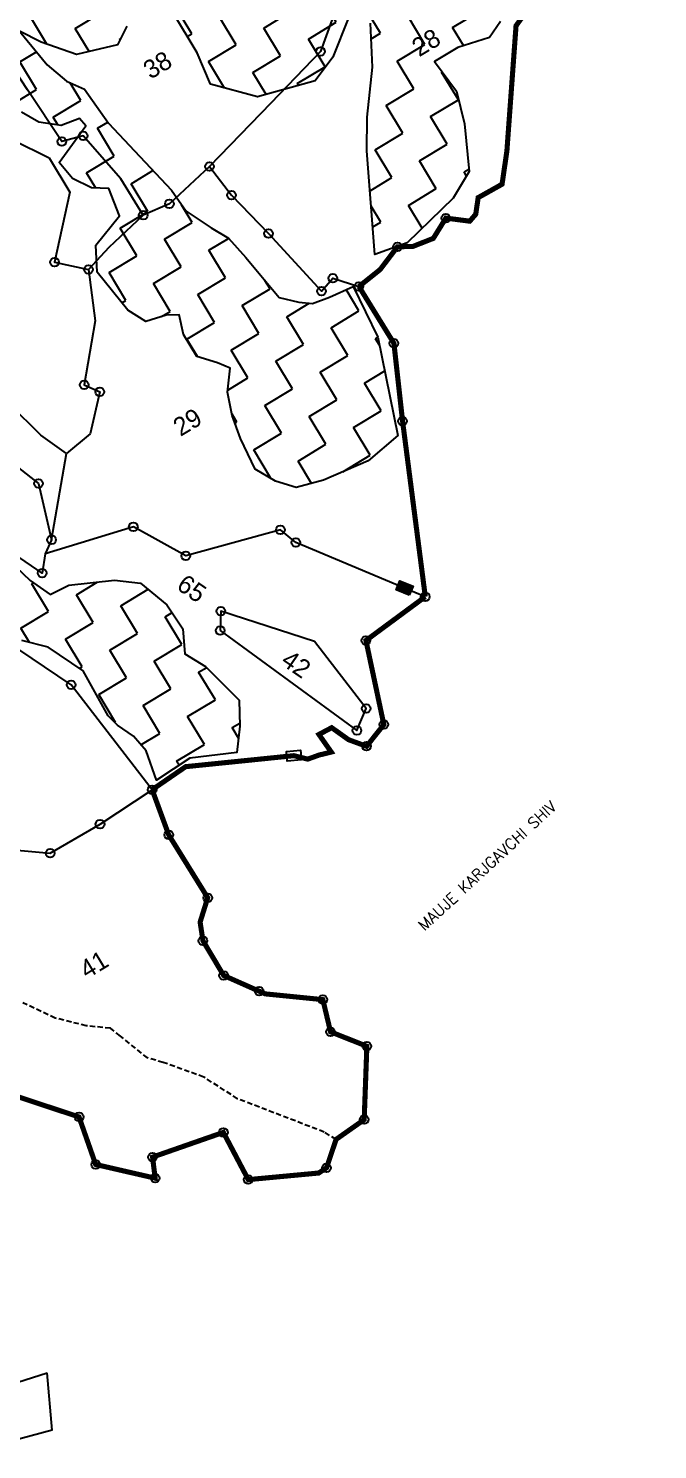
# Model space of a CAD drawing. Header units: metres. Extents: x 302106 to 303882, y 1957822 to 1960135.
# Drawn here: x 303172 to 303784, y 1957871 to 1959252 of the extents above; entities that cross this region are included whole.
import ezdxf

# ---------------------------------------------------------------- set-up
doc = ezdxf.new("R2010")
doc.units = ezdxf.units.M
doc.linetypes.add('DASHED', pattern=[0.75, 0.5, -0.25])
for name, color, linetype in [('LINE_FOOTPATH', 1, 'DASHED'), ('OFF', 1, 'Continuous'), ('POLY_HATCH', 12, 'Continuous'), ('POLY_PARCEL', 6, 'Continuous'), ('POLY_WATER', 4, 'Continuous'), ('SYM_STONE', 1, 'Continuous'), ('TEXT_MAPOUT', 7, 'Continuous'), ('TEXT_PARCEL', 7, 'Continuous'), ('V_BOUND_LINE', 7, 'Continuous')]:
    doc.layers.add(name, color=color, linetype=linetype)
doc.styles.get("Standard").update_dxf_attribs({"font": 'simplex.shx'})
doc.styles.add('TEXT_MAP', font='')
doc.styles.get('TEXT_MAP').set_extended_font_data('Kruti Dev 050')

# ---------------------------------------------------------------- blocks, each defined once
blk = doc.blocks.new('STONE')
blk.add_circle((0, 0), 0.851)
blk = doc.blocks.new('STONESQUARE')
blk.add_lwpolyline([(-0.7, 0.48), (0.7, 0.48), (0.7, -0.48), (-0.7, -0.48)], close=True)
blk = doc.blocks.new('STONESQUAREFILLED')
blk.add_hatch(color=256).paths.add_polyline_path([(0.7, -0.48), (0.7, 0.48), (-0.7, 0.48), (-0.7, -0.48)])
blk.add_lwpolyline([(-0.7, 0.48), (0.7, 0.48), (0.7, -0.48), (-0.7, -0.48)], close=True)

msp = doc.modelspace()

# ---------------------------------------------------------------- hatches: boundary and pattern name
at = {"layer": 'POLY_HATCH'}
h = msp.add_hatch(dxfattribs=at)
h.set_pattern_fill('ZIGZAG', color=256, scale=9.908863, angle=31.0835, style=0)
h.set_pattern_definition([(31.0835, (302963.232, 1957114.97), (10.7007, 43.1861), [31.46064, -31.46064]), (121.0835, (302990.176, 1957131.212), (-43.1861, 10.7007), [31.46064, -31.46064])])
h.paths.add_polyline_path([(303154.9, 1959329.2), (303144, 1959317.1), (303136.2, 1959308.8), (303119.7, 1959297), (303099.1, 1959291.9), (303088.4, 1959294.5), (303071.8, 1959291.8), (303062.8, 1959291.8), (303042.7, 1959279.7), (303000.8, 1959261.7), (302992, 1959258.3), (302970.6, 1959254.5), (302953.2, 1959253.1), (302931.6, 1959252.8), (302918.2, 1959272), (302919, 1959297.9), (302934.7, 1959311), (302962.5, 1959322.3), (302995.1, 1959325.6), (303017.5, 1959333.7), (303049.5, 1959353), (303074.7, 1959353.6), (303101.5, 1959353.4), (303126.8, 1959377.7), (303150.3, 1959399.2), (303165.6, 1959392), (303191.2, 1959412.9), (303213.3, 1959424.4), (303240.6, 1959424.5), (303257.2, 1959427.2), (303279.6, 1959444.4), (303296.4, 1959443.6), (303311.7, 1959445.5), (303352.5, 1959468.3), (303381.9, 1959467.8), (303406.5, 1959466.3), (303423.9, 1959476.8), (303446, 1959497.4), (303470.6, 1959495.8), (303519.5, 1959514.4), (303543.5, 1959510.7), (303562.2, 1959503.8), (303589.8, 1959491.3), (303629.4, 1959467.9), (303645.7, 1959474.1), (303659.6, 1959484.2), (303689.7, 1959491.5), (303748.2, 1959521.3), (303771.2, 1959549.7), (303779.9, 1959571.4), (303775.6, 1959581.5), (303767.1, 1959592.7), (303748.9, 1959592.7), (303734.2, 1959583.8), (303724.1, 1959570.4), (303721.7, 1959565.4), (303707.3, 1959562.1), (303693.1, 1959555.4), (303691.3, 1959534.3), (303648.4, 1959572.1), (303628.7, 1959574.8), (303618, 1959568.3), (303612.1, 1959572), (303610.7, 1959598.5), (303587.1, 1959640.7), (303562.2, 1959672.9), (303536.5, 1959679.3), (303510.6, 1959670.9), (303474.6, 1959649.2), (303459.4, 1959629.1), (303445.6, 1959603.1), (303433.6, 1959595.9), (303421, 1959604.7), (303406.6, 1959610.5), (303390.5, 1959619), (303366.5, 1959622.7), (303347.2, 1959627.5), (303328.8, 1959630.9), (303315.7, 1959628.5), (303292.2, 1959616.1), (303274.3, 1959603.5), (303261.2, 1959592), (303253.5, 1959583.7), (303248.5, 1959558.5), (303230.3, 1959558.8), (303220.1, 1959554.5), (303208.4, 1959543.8), (303199.9, 1959536.8), (303193.7, 1959525.8), (303191.1, 1959515.2), (303185.2, 1959518.9), (303175, 1959523.7), (303158.5, 1959521), (303149.1, 1959515.3), (303156.3, 1959530.6), (303169.9, 1959553.3), (303160.5, 1959584), (303140.9, 1959601.3), (303124.1, 1959611.2), (303098.4, 1959617.5), (303080, 1959611.9), (303067.2, 1959606), (303055.7, 1959600.9), (303048.5, 1959594.7), (303038.1, 1959584.8), (303027.1, 1959572.8), (303026.4, 1959546.8), (303017.8, 1959539.9), (303011.1, 1959563.1), (302983.5, 1959593.8), (302949.6, 1959589.7), (302923.7, 1959581.3), (302908.5, 1959570.3), (302901.5, 1959560.7), (302898.6, 1959562.6), (302885.2, 1959563.6), (302869.2, 1959572.1), (302858.2, 1959587.3), (302844, 1959598.8), (302814.6, 1959608.3), (302780.4, 1959607.7), (302755.6, 1959594.6), (302712.5, 1959590.5), (302693.8, 1959606.4), (302678.5, 1959631.8), (302675, 1959658.8), (302676.6, 1959683.4), (302687.5, 1959713.6), (302694.4, 1959732.3), (302709.6, 1959752.4), (302736.6, 1959746.8), (302739.6, 1959708.6), (302739.1, 1959679.2), (302770.7, 1959641.9), (302841.8, 1959617.5), (302865.3, 1959629.8), (302890.7, 1959636), (302923.1, 1959633.7), (302948.7, 1959627.3), (302983, 1959618.9), (303016.4, 1959620.8), (303050, 1959637.5), (303070.6, 1959651.7), (303096, 1959639.7), (303153.2, 1959641.4), (303205.8, 1959638.6), (303279, 1959659.1), (303294, 1959646.3), (303359.2, 1959643.8), (303418.1, 1959615.6), (303436.8, 1959626.9), (303459.7, 1959646.2), (303493, 1959684.5), (303532.3, 1959719), (303473.3, 1959792.6), (303443.7, 1959796.6), (303410.3, 1959776.4), (303393.7, 1959782.8), (303360, 1959784.3), (303324.5, 1959773.8), (303297.8, 1959757.7), (303278.5, 1959771.6), (303250.2, 1959776.3), (303214.2, 1959754.6), (303177.5, 1959767.1), (303143.6, 1959753.9), (303124.1, 1959734.9), (303116.1, 1959721), (303100.1, 1959720.4), (303092.6, 1959726.8), (303070.7, 1959720.9), (303042.9, 1959709.6), (303018.9, 1959695.1), (303006.8, 1959715.1), (302984.9, 1959718.3), (302962.5, 1959719.3), (302939.2, 1959739.8), (302909.8, 1959749.4), (302856.9, 1959737.5), (302848.8, 1959748.9), (302837.3, 1959780.2), (302815.3, 1959819.6), (302797.4, 1959834.3), (302764.5, 1959843.6), (302752.4, 1959845.4), (302745.5, 1959844.9), (302711, 1959838.6), (302682.2, 1959841.2), (302668, 1959843.6), (302614.5, 1959838.7), (302598.3, 1959814.3), (302590.3, 1959782.2), (302611.8, 1959740.6), (302606.5, 1959719.2), (302604.7, 1959689), (302618.4, 1959648.2), (302596.7, 1959656.9), (302559.3, 1959643.5), (302519.5, 1959615.9), (302510.3, 1959573.9), (302490.5, 1959549.3), (302488.2, 1959517), (302478.7, 1959442.1), (302493.2, 1959409), (302524.5, 1959384.2), (302574.5, 1959388.9), (302590, 1959378.2), (302598.6, 1959367), (302595.7, 1959332.6), (302597.1, 1959306.1), (302605.9, 1959282.4), (302630.9, 1959262.1), (302639.8, 1959238.3), (302658.1, 1959238.6), (302676.6, 1959207.9), (302695.6, 1959179.4), (302717.1, 1959137.8), (302755.3, 1959104.5), (302797.4, 1959049.8), (302833.5, 1959026.1), (302864, 1959029.9), (302892.5, 1959048.9), (302924.3, 1959089.9), (302921.4, 1959055.4), (302917.7, 1959022.3), (302942.8, 1958983.4), (302941.5, 1958955.4), (302962.7, 1958917.2), (302977.8, 1958886.2), (302977.8, 1958859), (302999.5, 1958841.1), (303012.4, 1958819.8), (303029.2, 1958791.8), (303043.7, 1958767.8), (303060.9, 1958754.4), (303074, 1958729.6), (303091.7, 1958718.4), (303115.7, 1958714.8), (303134.2, 1958702.2), (303149.4, 1958686), (303165.8, 1958657.2), (303191.4, 1958650.8), (303225.4, 1958627.7), (303249.8, 1958584.2), (303258.9, 1958575.1), (303274.4, 1958564.4), (303286.8, 1958550), (303296.7, 1958521.5), (303329.3, 1958542.9), (303375, 1958548.6), (303377.8, 1958574), (303377.3, 1958599.2), (303344.6, 1958632.2), (303324.4, 1958644.5), (303322.5, 1958668.8), (303306.7, 1958692), (303281.3, 1958713.1), (303255.9, 1958715.9), (303211.5, 1958711), (303193.4, 1958701.9), (303174.1, 1958715.7), (303152.9, 1958735.7), (303110.4, 1958733.8), (303101.3, 1958751.9), (303082, 1958783.9), (303076.4, 1958802.4), (303038.9, 1958843.4), (303024.7, 1958882.1), (303073.3, 1958904.2), (303071.9, 1958930.6), (303057.7, 1958951.1), (303045.3, 1958974.6), (303048, 1958985.3), (303044.7, 1959008.8), (303038.8, 1959030.7), (303013.4, 1959051.8), (302978.9, 1959036.5), (302982.4, 1959045.8), (302965.2, 1959086.4), (302959.6, 1959104.8), (302982, 1959094.7), (303033, 1959112.7), (303023.9, 1959130.9), (303002.8, 1959141.8), (303036.2, 1959161.9), (303045.3, 1959152.8), (303063.7, 1959131.2), (303094.2, 1959135.1), (303124.7, 1959148), (303153.7, 1959187.3), (303165.5, 1959170.8), (303182.4, 1959160.9), (303204.3, 1959157.8), (303221.9, 1959164.7), (303228.1, 1959157.5), (303202.2, 1959121.9), (303215.3, 1959106.2), (303233.5, 1959097.2), (303250.4, 1959096.4), (303260.8, 1959070), (303237.9, 1959041.6), (303239.3, 1959015.2), (303254, 1958996.8), (303268.8, 1958978.4), (303286.4, 1958967.2), (303306.2, 1958973.6), (303318.7, 1958973.9), (303323, 1958954.7), (303335.9, 1958933.4), (303356, 1958927.3), (303368.3, 1958921.9), (303365.9, 1958898.7), (303370.5, 1958876), (303378.6, 1958853.6), (303392.8, 1958823.9), (303412.6, 1958812.2), (303432.6, 1958806.1), (303459.3, 1958813.1), (303502.6, 1958831.9), (303531.4, 1958856.6), (303512, 1958952.2), (303487.9, 1959001.3), (303464.9, 1958991.1), (303448.6, 1958984.9), (303435.2, 1958986), (303416, 1958990.7), (303383.6, 1959029.4), (303366.7, 1959048.3), (303349.9, 1959058.2), (303325.5, 1959074.4), (303311.3, 1959094.9), (303275.4, 1959133.3), (303250.2, 1959160), (303226.7, 1959193.1), (303209.3, 1959200.8), (303190.5, 1959216.8), (303163.5, 1959249.6), (303184.6, 1959238.7), (303219.1, 1959226.7), (303258.9, 1959236.2), (303268, 1959254.4), (303278.9, 1959275.5), (303271.9, 1959311.3), (303283.1, 1959292.6), (303305.1, 1959280.4), (303344, 1959318.4), (303312.3, 1959268.4), (303336.4, 1959228.3), (303349.3, 1959197.9), (303395.1, 1959185.5), (303451.1, 1959201.1), (303468.2, 1959224.1), (303483.4, 1959262.3), (303535.9, 1959323.1), (303552.5, 1959334.9), (303562.6, 1959321), (303554.4, 1959310.6), (303515.9, 1959283.8), (303504.8, 1959257.1), (303506.7, 1959214.6), (303501.5, 1959165.9), (303501.3, 1959133.1), (303509.2, 1959032.4), (303540.4, 1959043.9), (303585.3, 1959087.3), (303600.7, 1959113), (303596.3, 1959159.5), (303588.3, 1959191), (303567.1, 1959220.1), (303589.8, 1959233.7), (303620.5, 1959243.2), (303631.2, 1959258.7), (303650.6, 1959314), (303712.3, 1959381.4), (303736.4, 1959405), (303721.7, 1959405.2), (303704.6, 1959400.4), (303682.6, 1959412.6), (303683.9, 1959440.7), (303670.8, 1959456.4), (303646, 1959443.3), (303629.9, 1959433.6), (303610.2, 1959418.1), (303592.8, 1959416.7), (303568.5, 1959423.8), (303548.2, 1959424.3), (303529.5, 1959422.1), (303518.5, 1959419.2), (303503, 1959411.7), (303472.1, 1959396.6), (303456.8, 1959394.7), (303443.2, 1959399.2), (303422.1, 1959401), (303414.1, 1959396.2), (303401.3, 1959381.2), (303390, 1959372.7), (303369.5, 1959376.6), (303351.8, 1959378.7), (303308.6, 1959359.9), (303274.8, 1959368.7), (303252.7, 1959357.2), (303220.3, 1959341.3), (303203.2, 1959345.6), (303188, 1959352.8), (303159.4, 1959333.7)])
h.paths.add_polyline_path([(303122.4, 1959484.5), (303096.6, 1959497.1), (303071, 1959498.3), (303060.3, 1959488.5), (303023.8, 1959466.5), (302985.1, 1959456.5), (302969.8, 1959440.6), (302946.5, 1959413.3), (302915.1, 1959415.9), (302854.5, 1959392.6), (302824.4, 1959371.1), (302786.8, 1959315.3), (302785.3, 1959292.9), (302790.8, 1959256.4), (302810.3, 1959210.2), (302834, 1959193), (302855.4, 1959179.4), (302883.4, 1959171.5), (302918.5, 1959171.1), (302864.5, 1959145.1), (302813.6, 1959152.6), (302798, 1959156.4), (302771.9, 1959172.2), (302745.8, 1959212.8), (302713.1, 1959272.6), (302696, 1959311.9), (302670.8, 1959348.2), (302663.5, 1959368.6), (302642.7, 1959397.5), (302614.1, 1959453.2), (302604.1, 1959508.4), (302625.5, 1959519.6), (302656.6, 1959511.9), (302677.8, 1959518.1), (302702.4, 1959504.7), (302751.3, 1959506.1), (302787.6, 1959506.4), (302830.7, 1959492.6), (302852.2, 1959487.3), (302879.4, 1959488.8), (302916.2, 1959499.4), (302951.9, 1959506), (302968, 1959495.9), (302998, 1959495.7), (303025.7, 1959499.2), (303060.3, 1959513.3), (303088.7, 1959515.6), (303116.8, 1959499.4)], flags=16)

# ---------------------------------------------------------------- linework, layer by layer
at = {"layer": 'LINE_FOOTPATH', "ltscale": 10}
msp.add_lwpolyline([(303471.4, 1958172.5), (303459.8, 1958179.6), (303375.6, 1958212), (303342.7, 1958233.1), (303303.3, 1958247.3), (303288, 1958251.6), (303261.7, 1958272.9), (303252, 1958280.5), (303228.6, 1958282.9), (303198.3, 1958290.4), (303167, 1958305.3)], dxfattribs=at)
at = {"layer": 'OFF'}
msp.add_lwpolyline([(303195.3, 1957890), (303190.4, 1957945.6)], dxfattribs=at)
at = {"layer": 'POLY_HATCH'}
for points in [[(303483.4, 1959262.3), (303468.2, 1959224.1), (303451.1, 1959201.1), (303395.1, 1959185.5), (303349.3, 1959197.9), (303336.4, 1959228.3), (303312.3, 1959268.4)], [(303631.2, 1959258.7), (303620.5, 1959243.2), (303589.8, 1959233.7), (303567.1, 1959220.1), (303588.3, 1959191), (303596.3, 1959159.5), (303600.7, 1959113), (303585.3, 1959087.3), (303540.4, 1959043.9), (303509.2, 1959032.4), (303501.3, 1959133.1), (303501.5, 1959165.9), (303506.7, 1959214.6), (303504.8, 1959257.1)], [(303268, 1959254.4), (303258.9, 1959236.2), (303219.1, 1959226.7), (303184.6, 1959238.7), (303163.5, 1959249.6), (303190.5, 1959216.8), (303209.3, 1959200.8), (303226.7, 1959193.1), (303250.2, 1959160), (303275.4, 1959133.3), (303311.3, 1959094.9), (303325.5, 1959074.4), (303349.9, 1959058.2), (303366.7, 1959048.3), (303383.6, 1959029.4), (303416, 1958990.7), (303435.2, 1958986), (303448.6, 1958984.9), (303464.9, 1958991.1), (303487.9, 1959001.3), (303512, 1958952.2), (303531.4, 1958856.6), (303502.6, 1958831.9), (303459.3, 1958813.1), (303432.6, 1958806.1), (303412.6, 1958812.2), (303392.8, 1958823.9), (303378.6, 1958853.6), (303370.5, 1958876), (303365.9, 1958898.7), (303368.3, 1958921.9), (303356, 1958927.3), (303335.9, 1958933.4), (303323, 1958954.7), (303318.7, 1958973.9), (303306.2, 1958973.6), (303286.4, 1958967.2), (303268.8, 1958978.4), (303254, 1958996.8), (303239.3, 1959015.2), (303237.9, 1959041.6), (303260.8, 1959070), (303250.4, 1959096.4), (303233.5, 1959097.2), (303215.3, 1959106.2), (303202.2, 1959121.9), (303228.1, 1959157.5), (303221.9, 1959164.7), (303204.3, 1959157.8), (303182.4, 1959160.9), (303165.5, 1959170.8)], [(303152.9, 1958735.7), (303174.1, 1958715.7), (303193.4, 1958701.9), (303211.5, 1958711), (303255.9, 1958715.9), (303281.3, 1958713.1), (303306.7, 1958692), (303322.5, 1958668.8), (303324.4, 1958644.5), (303344.6, 1958632.2), (303377.3, 1958599.2), (303377.8, 1958574), (303375, 1958548.6), (303329.3, 1958542.9), (303296.7, 1958521.5), (303286.8, 1958550), (303274.4, 1958564.4), (303258.9, 1958575.1), (303249.8, 1958584.2), (303225.4, 1958627.7), (303191.4, 1958650.8), (303165.8, 1958657.2)]]:
    msp.add_lwpolyline(points, dxfattribs=at)
at = {"layer": 'POLY_PARCEL'}
for points in [[(303564.6, 1959452.5), (303564.1, 1959425), (303525.2, 1959405), (303512.4, 1959354.8), (303485.5, 1959326.6), (303467.2, 1959260.3), (303456.2, 1959229.8), (303407.8, 1959179.4), (303348.3, 1959118)], [(303284, 1959070.7), (303262.2, 1959106.1), (303225.6, 1959147.8), (303204.8, 1959142.1), (303171.4, 1959192.5), (303140.2, 1959239.3), (303145.5, 1959259.4), (303126.1, 1959306.4), (303115, 1959331.2)], [(303209.4, 1958839), (303184.3, 1958856.8), (303154.3, 1958886.8), (303158.3, 1958902.7), (303096.1, 1959008.7), (303083.7, 1959081.1), (303123.2, 1959127.7), (303157.3, 1959144), (303192.4, 1959126.4), (303212.6, 1959093), (303197.8, 1959025), (303230.8, 1959017.9)], [(303348.3, 1959118), (303309.3, 1959081.7), (303284, 1959070.7)], [(303348.3, 1959118), (303369.7, 1959090.1), (303405.7, 1959052.7), (303457.2, 1958996.8), (303468.2, 1959009.3), (303493.6, 1959001.3)], [(303230.8, 1959017.9), (303250.7, 1959039.4), (303284, 1959070.7)], [(303292.6, 1958512.3), (303213.9, 1958614.2), (303150, 1958657.3), (303134.1, 1958676.7), (303047.2, 1958825.1), (303013.3, 1958886.3), (302996.1, 1958918.4), (302983, 1958971.8), (302968.9, 1959031.3)], [(303230.8, 1959017.9), (303237.2, 1958968), (303226.5, 1958905.8), (303241.6, 1958898.9), (303232.5, 1958858), (303209.4, 1958839)], [(303188.7, 1958741.6), (303185.7, 1958722.9), (303093.5, 1958786), (303059.5, 1958829.7), (303042.4, 1958853.9), (303032.3, 1958883.3), (303078.4, 1958890.9), (303182.1, 1958809.9), (303194.9, 1958755.1)], [(303194.9, 1958755.1), (303209.4, 1958839)], [(303558.1, 1958699.9), (303432.2, 1958752.5), (303417.2, 1958764.8), (303325.2, 1958739.5), (303274.3, 1958767.9), (303188.7, 1958741.6)], [(303194.9, 1958755.1), (303188.7, 1958741.6)], [(303358.8, 1958666.9), (303491.7, 1958569.8), (303500.7, 1958591.2), (303450.5, 1958656.3), (303359.3, 1958685.8), (303358.8, 1958666.9)], [(303050.5, 1958463.6), (303193.5, 1958450.5), (303241.9, 1958478.8), (303292.6, 1958512.3)]]:
    msp.add_lwpolyline(points, dxfattribs=at)
at = {"layer": 'POLY_WATER'}
for points in [[(303120, 1957923.2), (303190.4, 1957945.6)], [(303195.3, 1957890), (303125.3, 1957871.1)]]:
    msp.add_lwpolyline(points, dxfattribs=at)
at = {"layer": 'V_BOUND_LINE', "const_width": 4.95}
for points in [[(303493.6, 1959001.3), (303514.2, 1959017.8), (303531, 1959039.9), (303546.1, 1959040.3), (303565.9, 1959048.1), (303578.1, 1959067.8), (303601.3, 1959064.8), (303607.1, 1959071.5), (303609.5, 1959087.7), (303632.7, 1959100.7), (303637.4, 1959132.9), (303646.3, 1959254.7), (303654.4, 1959266), (303649.4, 1959277.7), (303668.5, 1959322.2), (303780.3, 1959401.6), (303755.8, 1959433.6), (303736.5, 1959415), (303685, 1959437.6), (303681.8, 1959464.6)], [(303558.1, 1958699.9), (303536, 1958870.5), (303527.6, 1958946.1), (303493.6, 1959001.3)], [(303292.6, 1958512.3), (303325.2, 1958534.7), (303430.4, 1958545.4), (303443.8, 1958542), (303454.9, 1958546), (303466.7, 1958548.9), (303454.7, 1958566), (303467.1, 1958572.6), (303483.5, 1958560.9), (303501, 1958554.5), (303517.8, 1958575.6), (303500.4, 1958657.3), (303558.1, 1958699.9)], [(303154.7, 1958216.4), (303221.5, 1958194.3), (303237.7, 1958148.1), (303295.5, 1958134.8), (303293, 1958155.3), (303361.8, 1958179.3), (303386, 1958133.4), (303454.4, 1958139.8), (303462.1, 1958144.9), (303471.4, 1958172.5), (303498.7, 1958191.7), (303501.3, 1958263), (303466, 1958277), (303458.5, 1958308.3), (303402.5, 1958313.9), (303362.1, 1958331.8), (303342, 1958365.5), (303339.2, 1958383.6), (303346.6, 1958407.3), (303308.7, 1958468.4), (303292.6, 1958512.3)]]:
    msp.add_lwpolyline(points, dxfattribs=at)

# ---------------------------------------------------------------- block references
at = {"layer": 'SYM_STONE'}
for name, p, xscale, yscale, zscale, rotation in [('STONE', (303456.2, 1959229.8), 4.954431273966991, 4.954431273966991, 4.954431273966991, 31.08348026622783), ('STONE', (303204.8, 1959142.1), 4.954431273966991, 4.954431273966991, 4.954431273966991, 31.08348026622783), ('STONE', (303225.6, 1959147.8), 4.954431273966991, 4.954431273966991, 4.954431273966991, 31.08348026622783), ('STONE', (303348.3, 1959118), 4.954431273966991, 4.954431273966991, 4.954431273966991, 31.08348026622783), ('STONE', (303369.7, 1959090.1), 4.954431273966991, 4.954431273966991, 4.954431273966991, 31.08348026622783), ('STONE', (303284, 1959070.7), 4.954431273966991, 4.954431273966991, 4.954431273966991, 31.08348026622783), ('STONE', (303309.3, 1959081.7), 4.954431273966991, 4.954431273966991, 4.954431273966991, 31.08348026622783), ('STONE', (303578.1, 1959067.8), 4.954431273966991, 4.954431273966991, 4.954431273966991, 31.08348026622783), ('STONE', (303405.7, 1959052.7), 4.954431273966991, 4.954431273966991, 4.954431273966991, 31.08348026622783), ('STONE', (303531, 1959039.9), 4.954431273966991, 4.954431273966991, 4.954431273966991, 31.08348026622783), ('STONE', (303197.8, 1959025), 4.954431273966991, 4.954431273966991, 4.954431273966991, 31.08348026622783), ('STONE', (303230.8, 1959017.9), 4.954431273966991, 4.954431273966991, 4.954431273966991, 31.08348026622783), ('STONE', (303468.2, 1959009.3), 4.954431273966991, 4.954431273966991, 4.954431273966991, 31.08348026622783), ('STONE', (303493.6, 1959001.3), 4.954431273966991, 4.954431273966991, 4.954431273966991, 31.08348026622783), ('STONE', (303457.2, 1958996.8), 4.954431273966991, 4.954431273966991, 4.954431273966991, 31.08348026622783), ('STONE', (303527.6, 1958946.1), 4.954431273966991, 4.954431273966991, 4.954431273966991, 31.08348026622783), ('STONE', (303226.5, 1958905.8), 4.954431273966991, 4.954431273966991, 4.954431273966991, 31.08348026622783), ('STONE', (303241.6, 1958898.9), 4.954431273966991, 4.954431273966991, 4.954431273966991, 31.08348026622783), ('STONE', (303536, 1958870.5), 4.954431273966991, 4.954431273966991, 4.954431273966991, 31.08348026622783), ('STONE', (303182.1, 1958809.9), 4.954431273966991, 4.954431273966991, 4.954431273966991, 31.08348026622783), ('STONE', (303274.3, 1958767.9), 4.954431273966991, 4.954431273966991, 4.954431273966991, 31.08348026622783), ('STONE', (303194.9, 1958755.1), 4.954431273966991, 4.954431273966991, 4.954431273966991, 31.08348026622783), ('STONE', (303417.2, 1958764.8), 4.954431273966991, 4.954431273966991, 4.954431273966991, 31.08348026622783), ('STONE', (303432.2, 1958752.5), 4.954431273966991, 4.954431273966991, 4.954431273966991, 31.08348026622783), ('STONE', (303325.2, 1958739.5), 4.954431273966991, 4.954431273966991, 4.954431273966991, 31.08348026622783), ('STONE', (303185.7, 1958722.9), 4.954431273966991, 4.954431273966991, 4.954431273966991, 31.08348026622783), ('STONESQUAREFILLED', (303538, 1958708.3), 9.90886254793398, 9.90886254793398, 9.90886254793398, 157.3016144486185), ('STONE', (303558.1, 1958699.9), 4.954431273966991, 4.954431273966991, 4.954431273966991, 31.08348026622783), ('STONE', (303359.3, 1958685.8), 4.954431273966991, 4.954431273966991, 4.954431273966991, 31.08348026622783), ('STONE', (303358.8, 1958666.9), 4.954431273966991, 4.954431273966991, 4.954431273966991, 31.08348026622783), ('STONE', (303500.4, 1958657.3), 4.954431273966991, 4.954431273966991, 4.954431273966991, 31.08348026622783), ('STONE', (303213.9, 1958614.2), 4.954431273966991, 4.954431273966991, 4.954431273966991, 31.08348026622783), ('STONE', (303500.7, 1958591.2), 4.954431273966991, 4.954431273966991, 4.954431273966991, 31.08348026622783), ('STONE', (303517.8, 1958575.6), 4.954431273966991, 4.954431273966991, 4.954431273966991, 31.08348026622783), ('STONE', (303491.7, 1958569.8), 4.954431273966991, 4.954431273966991, 4.954431273966991, 31.08348026622783), ('STONESQUARE', (303430.4, 1958545.4), 9.90886254793398, 9.90886254793398, 9.90886254793398, 185.8205749321043), ('STONE', (303501, 1958554.5), 4.954431273966991, 4.954431273966991, 4.954431273966991, 31.08348026622783), ('STONE', (303292.6, 1958512.3), 4.954431273966991, 4.954431273966991, 4.954431273966991, 31.08348026622783), ('STONE', (303241.9, 1958478.8), 4.954431273966991, 4.954431273966991, 4.954431273966991, 31.08348026622783), ('STONE', (303308.7, 1958468.4), 4.954431273966991, 4.954431273966991, 4.954431273966991, 31.08348026622783), ('STONE', (303193.5, 1958450.5), 4.954431273966991, 4.954431273966991, 4.954431273966991, 31.08348026622783), ('STONE', (303346.6, 1958407.3), 4.954431273966991, 4.954431273966991, 4.954431273966991, 31.08348026622783), ('STONE', (303342, 1958365.5), 4.954431273966991, 4.954431273966991, 4.954431273966991, 31.08348026622783), ('STONE', (303362.1, 1958331.8), 4.954431273966991, 4.954431273966991, 4.954431273966991, 31.08348026622783), ('STONE', (303396.6, 1958316.5), 4.954431273966991, 4.954431273966991, 4.954431273966991, 31.08348026622783), ('STONE', (303458.5, 1958308.3), 4.954431273966991, 4.954431273966991, 4.954431273966991, 31.08348026622783), ('STONE', (303466, 1958277), 4.954431273966991, 4.954431273966991, 4.954431273966991, 31.08348026622783), ('STONE', (303501.3, 1958263), 4.954431273966991, 4.954431273966991, 4.954431273966991, 31.08348026622783), ('STONE', (303221.5, 1958194.3), 4.954431273966991, 4.954431273966991, 4.954431273966991, 31.08348026622783), ('STONE', (303498.7, 1958191.7), 4.954431273966991, 4.954431273966991, 4.954431273966991, 31.08348026622783), ('STONE', (303361.8, 1958179.3), 4.954431273966991, 4.954431273966991, 4.954431273966991, 31.08348026622783), ('STONE', (303237.7, 1958148.1), 4.954431273966991, 4.954431273966991, 4.954431273966991, 31.08348026622783), ('STONE', (303293, 1958155.3), 4.954431273966991, 4.954431273966991, 4.954431273966991, 31.08348026622783), ('STONE', (303462.1, 1958144.9), 4.954431273966991, 4.954431273966991, 4.954431273966991, 31.08348026622783), ('STONE', (303295.5, 1958134.8), 4.954431273966991, 4.954431273966991, 4.954431273966991, 31.08348026622783), ('STONE', (303386, 1958133.4), 4.954431273966991, 4.954431273966991, 4.954431273966991, 31.08348026622783)]:
    msp.add_blockref(name, p, dxfattribs=dict(at, xscale=xscale, yscale=yscale, zscale=zscale, rotation=rotation))

# ---------------------------------------------------------------- texts
at = {"layer": 'TEXT_MAPOUT', "ltscale": 10}
msp.add_text('MAUJE KARJGAVCHI SHIV', height=10.75, rotation=42.8653, dxfattribs=at).set_placement((303557.2, 1958374.6))
at = {"layer": 'TEXT_PARCEL', "style": 'TEXT_MAP'}
for s, rotation, p in [('28', 31.0835, (303552.1, 1959224)), ('38', 31.0835, (303291, 1959202.2)), ('29', 31.0835, (303320.1, 1958855.1)), ('65', 325.323, (303315.2, 1958708.1)), ('42', 325.323, (303416.7, 1958634.7)), ('41', 31.0835, (303229.2, 1958328))]:
    msp.add_text(s, height=17.84, rotation=rotation, dxfattribs=at).set_placement(p)

doc.saveas('drawing.dxf')
